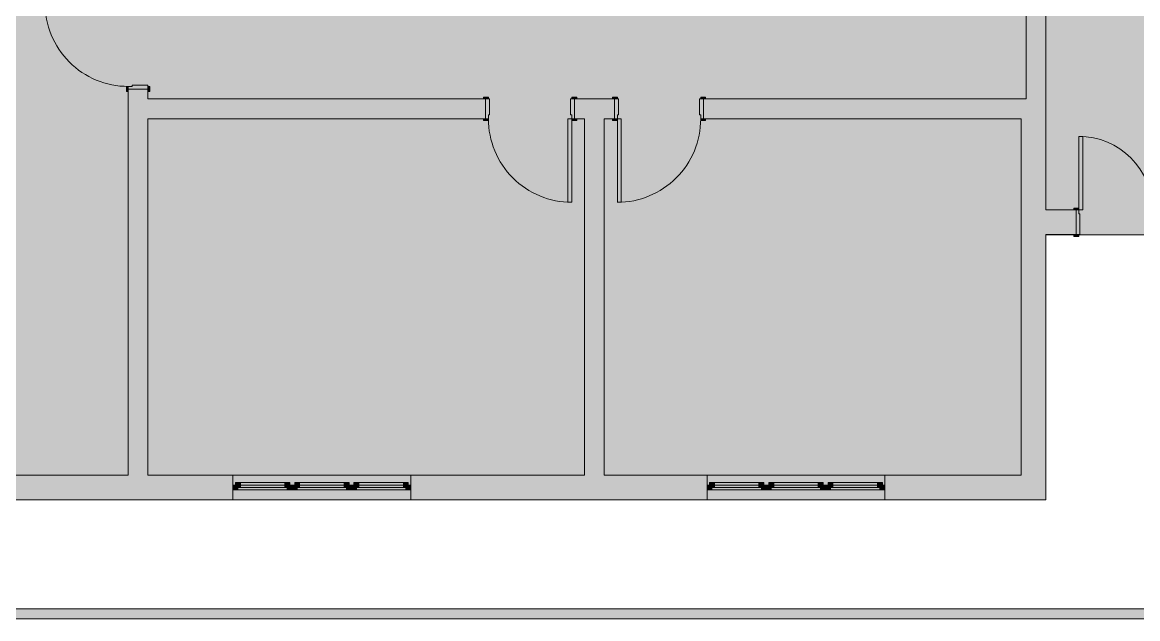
# Model space of a CAD drawing. Header units: centimetres. Extents: x -2733 to 2483, y -2206 to 1504.
# Drawn here: x 644 to 1773, y -1778 to -1175 of the extents above; entities that cross this region are included whole.
import ezdxf

# ---------------------------------------------------------------- set-up
doc = ezdxf.new("R2010")
doc.units = ezdxf.units.CM
for name, color, linetype, lineweight, true_color in [('kufiri i objektit', 7, 'Continuous', 0, 0xb36d4d), ('PDF_2D Drafting - General', 7, 'Continuous', 0, 0x7f7f7f), ('PDF_Muret', 7, 'Continuous', 0, 0x7f7f7f)]:
    doc.layers.add(name, color=color, linetype=linetype, lineweight=lineweight, true_color=true_color)
doc.layers.add('ndarjet-njesite', color=1, linetype='Continuous', lineweight=0)

msp = doc.modelspace()

# ---------------------------------------------------------------- hatches: boundary and pattern name
at = {"layer": 'PDF_2D Drafting - General', "true_color": 0xf2f9ff, "transparency": 33554559}
msp.add_hatch(color=7, dxfattribs=at).paths.add_polyline_path([(296.4, -928.1), (1294, -928.1), (1294, -707.4), (1306.5, -707.4), (1306.5, -235.6), (1306.4, -223.1), (2309, -223.1), (2309, -235.6), (2309, -1389.7), (1863.7, -1389.6), (1679.6, -1389.6), (1679.6, -1657.8), (308.9, -1657.8), (296.4, -1657.8)])
at = {"layer": 'PDF_Muret', "true_color": 0xffffff, "transparency": 33554559}
for points in [[(770.8, -1238.4), (770.8, -1242.4), (750.8, -1242.4), (750.8, -1239.6), (754.8, -1239.6), (754.8, -1238.4)], [(1116.6, -1252.3), (1116.6, -1268.3), (1115.4, -1268.3), (1115.4, -1272.4), (1112.6, -1272.4), (1112.6, -1252.3)], [(1202.6, -1252.3), (1202.6, -1272.4), (1199.8, -1272.4), (1199.8, -1268.3), (1198.6, -1268.3), (1198.6, -1252.3)], [(1243.1, -1252.3), (1247.1, -1252.3), (1247.1, -1268.3), (1245.9, -1268.3), (1245.9, -1272.4), (1243.1, -1272.4)], [(1329.1, -1252.3), (1333.1, -1252.3), (1333.1, -1272.4), (1330.3, -1272.4), (1330.3, -1268.3), (1329.1, -1268.3)], [(1710.2, -1389.5), (1710.2, -1364.5), (1713, -1364.5), (1713, -1368.5), (1714.2, -1368.5), (1714.2, -1389.5)], [(856.8, -1642.8), (859.3, -1642.8), (859.3, -1645.3), (861.8, -1645.3), (861.8, -1647.8), (856.8, -1647.8)], [(909.3, -1640.3), (909.3, -1645.3), (911.8, -1645.3), (911.8, -1647.8), (861.8, -1647.8), (861.8, -1645.3), (864.3, -1645.3), (864.3, -1640.3)], [(916.8, -1647.8), (911.8, -1647.8), (911.8, -1645.3), (914.3, -1645.3), (914.3, -1642.8), (916.8, -1642.8)], [(916.8, -1642.8), (919.3, -1642.8), (919.3, -1645.3), (921.8, -1645.3), (921.8, -1647.8), (916.8, -1647.8)], [(969.3, -1640.3), (969.3, -1645.3), (971.8, -1645.3), (971.8, -1647.8), (921.8, -1647.8), (921.8, -1645.3), (924.3, -1645.3), (924.3, -1640.3)], [(976.8, -1647.8), (971.8, -1647.8), (971.8, -1645.3), (974.3, -1645.3), (974.3, -1642.8), (976.8, -1642.8)], [(976.8, -1642.8), (979.3, -1642.8), (979.3, -1645.3), (981.8, -1645.3), (981.8, -1647.8), (976.8, -1647.8)], [(1029.3, -1640.3), (1029.3, -1645.3), (1031.8, -1645.3), (1031.8, -1647.8), (981.8, -1647.8), (981.8, -1645.3), (984.3, -1645.3), (984.3, -1640.3)], [(1036.8, -1647.8), (1031.8, -1647.8), (1031.8, -1645.3), (1034.3, -1645.3), (1034.3, -1642.8), (1036.8, -1642.8)], [(1336.7, -1647.8), (1336.7, -1642.8), (1339.2, -1642.8), (1339.2, -1645.3), (1341.7, -1645.3), (1341.7, -1647.8)], [(1344.2, -1640.3), (1389.2, -1640.3), (1389.2, -1645.3), (1391.7, -1645.3), (1391.7, -1647.8), (1341.7, -1647.8), (1341.7, -1645.3), (1344.2, -1645.3)], [(1396.7, -1642.8), (1396.7, -1647.8), (1391.7, -1647.8), (1391.7, -1645.3), (1394.2, -1645.3), (1394.2, -1642.8)], [(1396.7, -1647.8), (1396.7, -1642.8), (1399.2, -1642.8), (1399.2, -1645.3), (1401.7, -1645.3), (1401.7, -1647.8)], [(1404.2, -1640.3), (1449.2, -1640.3), (1449.2, -1645.3), (1451.7, -1645.3), (1451.7, -1647.8), (1401.7, -1647.8), (1401.7, -1645.3), (1404.2, -1645.3)], [(1456.7, -1642.8), (1456.7, -1647.8), (1451.7, -1647.8), (1451.7, -1645.3), (1454.2, -1645.3), (1454.2, -1642.8)], [(1456.7, -1647.8), (1456.7, -1642.8), (1459.2, -1642.8), (1459.2, -1645.3), (1461.7, -1645.3), (1461.7, -1647.8)], [(1464.2, -1640.3), (1509.2, -1640.3), (1509.2, -1645.3), (1511.7, -1645.3), (1511.7, -1647.8), (1461.7, -1647.8), (1461.7, -1645.3), (1464.2, -1645.3)], [(1516.7, -1642.8), (1516.7, -1647.8), (1511.7, -1647.8), (1511.7, -1645.3), (1514.2, -1645.3), (1514.2, -1642.8)]]:
    msp.add_hatch(color=7, dxfattribs=at).paths.add_polyline_path(points)

# ---------------------------------------------------------------- linework, layer by layer
at = {"layer": 'kufiri i objektit', "lineweight": 5}
msp.add_lwpolyline([(293.9, 39.3), (293.9, 122.7), (-2197.9, 122.7), (-2197.9, -1778), (2482.6, -1778), (2482.6, 1504), (532.4, 1504), (532.4, 39.3)], close=True, dxfattribs=at)
at = {"layer": 'ndarjet-njesite'}
msp.add_lwpolyline([(296.4, -928.1), (1294, -928.1), (1294, -707.4), (1306.5, -707.4), (1306.5, -235.6), (1306.4, -223.1), (2309, -223.1), (2309, -235.6), (2309, -1389.7), (1863.7, -1389.6), (1679.6, -1389.6), (1679.6, -1657.8), (308.9, -1657.8), (296.4, -1657.8), (296.4, -928.1)], close=True, dxfattribs=at)
at = {"layer": 'PDF_2D Drafting - General', "lineweight": 9}
for points in [[(1863.7, -1389.6), (1679.6, -1389.6)], [(1679.6, -1389.6), (1679.6, -1657.8)], [(1679.6, -1657.8), (308.9, -1657.8)]]:
    msp.add_lwpolyline(points, dxfattribs=at)
at = {"layer": 'PDF_Muret', "color": 251, "lineweight": 5, "true_color": 0x6a6a6a}
for points in [[(1659.6, -907.2), (1659.6, -1252.3)], [(1679.6, -1252.3), (1679.6, -907.2)], [(750.8, -1242.4), (750.8, -1244.6)], [(750.8, -1242.4), (770.8, -1242.4)], [(750.8, -1242.4), (750.8, -1252.3)], [(750.8, -1242.4), (770.8, -1242.4)], [(750.8, -1242.4), (770.8, -1242.4)], [(750.8, -1242.4), (750.8, -1244.6)], [(750.8, -1242.4), (750.8, -1244.6)], [(750.8, -1252.3), (750.8, -1272.4)], [(770.8, -1242.4), (770.8, -1244.6)], [(770.8, -1252.3), (770.8, -1242.4)], [(770.8, -1242.4), (770.8, -1244.6)], [(770.8, -1242.4), (770.8, -1244.6)], [(1112.6, -1252.3), (770.8, -1252.3)], [(1112.6, -1252.3), (1110.4, -1252.3)], [(1112.6, -1252.3), (1110.4, -1252.3)], [(1112.6, -1252.3), (1110.4, -1252.3)], [(1112.6, -1272.4), (1112.6, -1252.3)], [(1112.6, -1272.4), (1112.6, -1252.3)], [(1112.6, -1272.4), (1112.6, -1252.3)], [(1202.6, -1252.3), (1204.8, -1252.3)], [(1202.6, -1272.4), (1202.6, -1252.3)], [(1243.1, -1252.3), (1202.6, -1252.3)], [(1202.6, -1272.4), (1202.6, -1252.3)], [(1202.6, -1272.4), (1202.6, -1252.3)], [(1202.6, -1252.3), (1204.8, -1252.3)], [(1202.6, -1252.3), (1204.8, -1252.3)], [(1243.1, -1252.3), (1240.9, -1252.3)], [(1243.1, -1252.3), (1240.9, -1252.3)], [(1243.1, -1252.3), (1240.9, -1252.3)], [(1243.1, -1272.4), (1243.1, -1252.3)], [(1243.1, -1272.4), (1243.1, -1252.3)], [(1243.1, -1272.4), (1243.1, -1252.3)], [(1333.1, -1252.3), (1335.3, -1252.3)], [(1333.1, -1272.4), (1333.1, -1252.3)], [(1659.6, -1252.3), (1333.1, -1252.3)], [(1333.1, -1272.4), (1333.1, -1252.3)], [(1333.1, -1272.4), (1333.1, -1252.3)], [(1333.1, -1252.3), (1335.3, -1252.3)], [(1333.1, -1252.3), (1335.3, -1252.3)], [(1679.6, -1364.5), (1679.6, -1252.3)], [(750.8, -1272.4), (750.8, -1632.8)], [(770.8, -1632.8), (770.8, -1272.4)], [(770.8, -1272.4), (1112.6, -1272.4)], [(1112.6, -1272.4), (1110.4, -1272.4)], [(1112.6, -1272.4), (1110.4, -1272.4)], [(1112.6, -1272.4), (1110.4, -1272.4)], [(1202.6, -1272.4), (1204.8, -1272.4)], [(1202.6, -1272.4), (1212.7, -1272.4)], [(1202.6, -1272.4), (1204.8, -1272.4)], [(1202.6, -1272.4), (1204.8, -1272.4)], [(1212.7, -1272.4), (1212.7, -1632.8)], [(1232.7, -1272.4), (1243.1, -1272.4)], [(1232.7, -1632.8), (1232.7, -1272.4)], [(1243.1, -1272.4), (1240.9, -1272.4)], [(1243.1, -1272.4), (1240.9, -1272.4)], [(1243.1, -1272.4), (1240.9, -1272.4)], [(1333.1, -1272.4), (1335.3, -1272.4)], [(1333.1, -1272.4), (1654.6, -1272.4)], [(1333.1, -1272.4), (1335.3, -1272.4)], [(1333.1, -1272.4), (1335.3, -1272.4)], [(1654.6, -1272.4), (1654.6, -1632.8)], [(1710.2, -1364.5), (1679.6, -1364.5)], [(1710.2, -1364.5), (1708, -1364.5)], [(1710.2, -1364.5), (1708, -1364.5)], [(1710.2, -1364.5), (1708, -1364.5)], [(1710.2, -1364.5), (1710.2, -1389.5)], [(1710.2, -1364.5), (1710.2, -1389.5)], [(1710.2, -1364.5), (1710.2, -1389.5)], [(1679.6, -1389.5), (1710.2, -1389.5)], [(1679.6, -1657.8), (1679.6, -1389.5)], [(1710.2, -1389.5), (1708, -1389.5)], [(1710.2, -1389.5), (1708, -1389.5)], [(1710.2, -1389.5), (1708, -1389.5)], [(750.8, -1632.8), (615.8, -1632.8)], [(856.8, -1632.8), (770.8, -1632.8)], [(856.8, -1642.8), (856.8, -1632.8)], [(856.8, -1642.8), (856.8, -1632.8)], [(1036.8, -1642.8), (1036.8, -1632.8)], [(1212.7, -1632.8), (1036.8, -1632.8)], [(1036.8, -1642.8), (1036.8, -1632.8)], [(1336.7, -1632.8), (1232.7, -1632.8)], [(1336.7, -1642.8), (1336.7, -1632.8)], [(1336.7, -1642.8), (1336.7, -1632.8)], [(1516.7, -1642.8), (1516.7, -1632.8)], [(1654.6, -1632.8), (1516.7, -1632.8)], [(1516.7, -1642.8), (1516.7, -1632.8)], [(856.8, -1647.8), (856.8, -1642.8)], [(856.8, -1647.8), (856.8, -1642.8)], [(856.8, -1647.8), (856.8, -1642.8)], [(856.8, -1657.8), (856.8, -1647.8)], [(856.8, -1657.8), (856.8, -1647.8)], [(1036.8, -1647.8), (1036.8, -1642.8)], [(1036.8, -1647.8), (1036.8, -1642.8)], [(1036.8, -1647.8), (1036.8, -1642.8)], [(1036.8, -1657.8), (1036.8, -1647.8)], [(1036.8, -1657.8), (1036.8, -1647.8)], [(1336.7, -1647.8), (1336.7, -1642.8)], [(1336.7, -1647.8), (1336.7, -1642.8)], [(1336.7, -1647.8), (1336.7, -1642.8)], [(1336.7, -1657.8), (1336.7, -1647.8)], [(1336.7, -1657.8), (1336.7, -1647.8)], [(1516.7, -1647.8), (1516.7, -1642.8)], [(1516.7, -1647.8), (1516.7, -1642.8)], [(1516.7, -1647.8), (1516.7, -1642.8)], [(1516.7, -1657.8), (1516.7, -1647.8)], [(1516.7, -1657.8), (1516.7, -1647.8)], [(615.8, -1657.8), (856.8, -1657.8)], [(1036.8, -1657.8), (1336.7, -1657.8)], [(1516.7, -1657.8), (1679.6, -1657.8)], [(2472.6, -1768), (308.9, -1768)]]:
    msp.add_lwpolyline(points, dxfattribs=at)
at = {"layer": 'PDF_Muret', "lineweight": 5}
for points in [[(748.9, -1244.6), (748.9, -1239.6)], [(748.9, -1239.6), (750.8, -1239.6)], [(750.8, -1239.6), (750.8, -1244.6)], [(754.8, -1239.6), (750.8, -1239.6)], [(750.8, -1239.6), (750.8, -1242.4)], [(770.8, -1238.4), (754.8, -1238.4)], [(754.8, -1238.4), (754.8, -1239.6)], [(770.8, -1242.4), (770.8, -1238.4)], [(770.8, -1244.6), (770.8, -1239.6)], [(770.8, -1239.6), (772.7, -1239.6)], [(772.7, -1239.6), (772.7, -1244.6)], [(750.8, -1244.6), (748.9, -1244.6)], [(750.8, -1242.4), (770.8, -1242.4)], [(772.7, -1244.6), (770.8, -1244.6)], [(1115.4, -1250.4), (1110.4, -1250.4)], [(1110.4, -1250.4), (1110.4, -1252.3)], [(1110.4, -1252.3), (1115.4, -1252.3)], [(1112.6, -1272.4), (1112.6, -1252.3)], [(1112.6, -1252.3), (1116.6, -1252.3)], [(1115.4, -1252.3), (1115.4, -1250.4)], [(1116.6, -1252.3), (1116.6, -1268.3)], [(1198.6, -1268.3), (1198.6, -1252.3)], [(1198.6, -1252.3), (1202.6, -1252.3)], [(1204.8, -1250.4), (1199.8, -1250.4)], [(1199.8, -1250.4), (1199.8, -1252.3)], [(1199.8, -1252.3), (1204.8, -1252.3)], [(1202.6, -1252.3), (1202.6, -1272.4)], [(1204.8, -1252.3), (1204.8, -1250.4)], [(1240.9, -1252.3), (1240.9, -1250.4)], [(1240.9, -1250.4), (1245.9, -1250.4)], [(1245.9, -1252.3), (1240.9, -1252.3)], [(1243.1, -1252.3), (1243.1, -1272.4)], [(1247.1, -1252.3), (1243.1, -1252.3)], [(1245.9, -1250.4), (1245.9, -1252.3)], [(1247.1, -1268.3), (1247.1, -1252.3)], [(1329.1, -1252.3), (1329.1, -1268.3)], [(1333.1, -1252.3), (1329.1, -1252.3)], [(1330.3, -1250.4), (1335.3, -1250.4)], [(1330.3, -1252.3), (1330.3, -1250.4)], [(1335.3, -1252.3), (1330.3, -1252.3)], [(1333.1, -1272.4), (1333.1, -1252.3)], [(1335.3, -1250.4), (1335.3, -1252.3)], [(1115.4, -1272.4), (1110.4, -1272.4)], [(1110.4, -1272.4), (1110.4, -1274.2)], [(1110.4, -1274.2), (1115.4, -1274.2)], [(1115.4, -1272.4), (1112.6, -1272.4)], [(1116.6, -1268.3), (1115.4, -1268.3)], [(1115.4, -1268.3), (1115.4, -1272.4)], [(1115.4, -1274.2), (1115.4, -1272.4)], [(1199.8, -1272.4), (1195.8, -1272.4)], [(1195.8, -1272.4), (1195.8, -1356.7)], [(1199.8, -1268.3), (1198.6, -1268.3)], [(1199.8, -1272.4), (1199.8, -1268.3)], [(1204.8, -1272.4), (1199.8, -1272.4)], [(1199.8, -1272.4), (1199.8, -1274.2)], [(1202.6, -1272.4), (1199.8, -1272.4)], [(1199.8, -1356.7), (1199.8, -1272.4)], [(1199.8, -1274.2), (1204.8, -1274.2)], [(1204.8, -1274.2), (1204.8, -1272.4)], [(1240.9, -1274.2), (1240.9, -1272.4)], [(1240.9, -1272.4), (1245.9, -1272.4)], [(1245.9, -1274.2), (1240.9, -1274.2)], [(1243.1, -1272.4), (1245.9, -1272.4)], [(1245.9, -1272.4), (1245.9, -1268.3)], [(1245.9, -1268.3), (1247.1, -1268.3)], [(1245.9, -1272.4), (1245.9, -1274.2)], [(1245.9, -1356.7), (1245.9, -1272.4)], [(1245.9, -1272.4), (1249.9, -1272.4)], [(1249.9, -1272.4), (1249.9, -1356.7)], [(1329.1, -1268.3), (1330.3, -1268.3)], [(1330.3, -1268.3), (1330.3, -1272.4)], [(1330.3, -1272.4), (1335.3, -1272.4)], [(1330.3, -1274.2), (1330.3, -1272.4)], [(1330.3, -1272.4), (1333.1, -1272.4)], [(1335.3, -1274.2), (1330.3, -1274.2)], [(1335.3, -1272.4), (1335.3, -1274.2)], [(1713, -1290.1), (1713, -1364.5)], [(1717, -1290.1), (1713, -1290.1)], [(1717, -1364.5), (1717, -1290.1)], [(1195.8, -1356.7), (1199.8, -1356.7)], [(1249.9, -1356.7), (1245.9, -1356.7)], [(1713, -1362.6), (1708, -1362.6)], [(1708, -1362.6), (1708, -1364.5)], [(1708, -1364.5), (1713, -1364.5)], [(1710.2, -1389.5), (1710.2, -1364.5)], [(1710.2, -1364.5), (1713, -1364.5)], [(1713, -1364.5), (1713, -1362.6)], [(1713, -1364.5), (1713, -1368.5)], [(1713, -1364.5), (1717, -1364.5)], [(1713, -1368.5), (1714.2, -1368.5)], [(1714.2, -1368.5), (1714.2, -1389.5)], [(1713, -1389.5), (1708, -1389.5)], [(1708, -1389.5), (1708, -1391.4)], [(1708, -1391.4), (1713, -1391.4)], [(1714.2, -1389.5), (1710.2, -1389.5)], [(1713, -1391.4), (1713, -1389.5)], [(856.8, -1632.8), (1036.8, -1632.8)], [(1516.7, -1632.8), (1336.7, -1632.8)], [(856.8, -1642.8), (859.3, -1642.8)], [(861.8, -1647.8), (856.8, -1647.8)], [(859.3, -1640.3), (864.3, -1640.3)], [(859.3, -1645.3), (859.3, -1640.3)], [(859.3, -1642.8), (859.3, -1645.3)], [(859.3, -1645.3), (861.8, -1645.3)], [(864.3, -1645.3), (859.3, -1645.3)], [(861.8, -1645.3), (861.8, -1647.8)], [(911.8, -1647.8), (861.8, -1647.8)], [(864.3, -1640.3), (909.3, -1640.3)], [(864.3, -1640.3), (864.3, -1645.3)], [(864.3, -1640.3), (909.3, -1640.3)], [(864.3, -1642.8), (909.3, -1642.8)], [(909.3, -1645.3), (864.3, -1645.3)], [(909.3, -1645.3), (909.3, -1640.3)], [(909.3, -1640.3), (914.3, -1640.3)], [(914.3, -1645.3), (909.3, -1645.3)], [(911.8, -1647.8), (911.8, -1645.3)], [(911.8, -1645.3), (914.3, -1645.3)], [(916.8, -1647.8), (911.8, -1647.8)], [(914.3, -1640.3), (914.3, -1645.3)], [(914.3, -1645.3), (914.3, -1642.8)], [(914.3, -1642.8), (916.8, -1642.8)], [(916.8, -1642.8), (919.3, -1642.8)], [(921.8, -1647.8), (916.8, -1647.8)], [(919.3, -1640.3), (924.3, -1640.3)], [(919.3, -1645.3), (919.3, -1640.3)], [(919.3, -1642.8), (919.3, -1645.3)], [(919.3, -1645.3), (921.8, -1645.3)], [(924.3, -1645.3), (919.3, -1645.3)], [(921.8, -1645.3), (921.8, -1647.8)], [(971.8, -1647.8), (921.8, -1647.8)], [(924.3, -1640.3), (969.3, -1640.3)], [(924.3, -1640.3), (924.3, -1645.3)], [(924.3, -1640.3), (969.3, -1640.3)], [(924.3, -1642.8), (969.3, -1642.8)], [(969.3, -1645.3), (924.3, -1645.3)], [(969.3, -1645.3), (969.3, -1640.3)], [(969.3, -1640.3), (974.3, -1640.3)], [(974.3, -1645.3), (969.3, -1645.3)], [(971.8, -1647.8), (971.8, -1645.3)], [(971.8, -1645.3), (974.3, -1645.3)], [(976.8, -1647.8), (971.8, -1647.8)], [(974.3, -1640.3), (974.3, -1645.3)], [(974.3, -1645.3), (974.3, -1642.8)], [(974.3, -1642.8), (976.8, -1642.8)], [(976.8, -1642.8), (979.3, -1642.8)], [(981.8, -1647.8), (976.8, -1647.8)], [(979.3, -1640.3), (984.3, -1640.3)], [(979.3, -1645.3), (979.3, -1640.3)], [(979.3, -1642.8), (979.3, -1645.3)], [(979.3, -1645.3), (981.8, -1645.3)], [(984.3, -1645.3), (979.3, -1645.3)], [(981.8, -1645.3), (981.8, -1647.8)], [(1031.8, -1647.8), (981.8, -1647.8)], [(984.3, -1640.3), (1029.3, -1640.3)], [(984.3, -1640.3), (984.3, -1645.3)], [(984.3, -1640.3), (1029.3, -1640.3)], [(984.3, -1642.8), (1029.3, -1642.8)], [(1029.3, -1645.3), (984.3, -1645.3)], [(1029.3, -1645.3), (1029.3, -1640.3)], [(1029.3, -1640.3), (1034.3, -1640.3)], [(1034.3, -1645.3), (1029.3, -1645.3)], [(1031.8, -1647.8), (1031.8, -1645.3)], [(1031.8, -1645.3), (1034.3, -1645.3)], [(1036.8, -1647.8), (1031.8, -1647.8)], [(1034.3, -1640.3), (1034.3, -1645.3)], [(1034.3, -1645.3), (1034.3, -1642.8)], [(1034.3, -1642.8), (1036.8, -1642.8)], [(1339.2, -1642.8), (1336.7, -1642.8)], [(1336.7, -1647.8), (1341.7, -1647.8)], [(1344.2, -1640.3), (1339.2, -1640.3)], [(1339.2, -1640.3), (1339.2, -1645.3)], [(1339.2, -1645.3), (1339.2, -1642.8)], [(1341.7, -1645.3), (1339.2, -1645.3)], [(1339.2, -1645.3), (1344.2, -1645.3)], [(1341.7, -1647.8), (1341.7, -1645.3)], [(1341.7, -1647.8), (1391.7, -1647.8)], [(1389.2, -1640.3), (1344.2, -1640.3)], [(1344.2, -1645.3), (1344.2, -1640.3)], [(1389.2, -1640.3), (1344.2, -1640.3)], [(1389.2, -1642.8), (1344.2, -1642.8)], [(1344.2, -1645.3), (1389.2, -1645.3)], [(1394.2, -1640.3), (1389.2, -1640.3)], [(1389.2, -1640.3), (1389.2, -1645.3)], [(1389.2, -1645.3), (1394.2, -1645.3)], [(1394.2, -1645.3), (1391.7, -1645.3)], [(1391.7, -1645.3), (1391.7, -1647.8)], [(1391.7, -1647.8), (1396.7, -1647.8)], [(1394.2, -1645.3), (1394.2, -1640.3)], [(1396.7, -1642.8), (1394.2, -1642.8)], [(1394.2, -1642.8), (1394.2, -1645.3)], [(1399.2, -1642.8), (1396.7, -1642.8)], [(1396.7, -1647.8), (1401.7, -1647.8)], [(1404.2, -1640.3), (1399.2, -1640.3)], [(1399.2, -1640.3), (1399.2, -1645.3)], [(1399.2, -1645.3), (1399.2, -1642.8)], [(1401.7, -1645.3), (1399.2, -1645.3)], [(1399.2, -1645.3), (1404.2, -1645.3)], [(1401.7, -1647.8), (1401.7, -1645.3)], [(1401.7, -1647.8), (1451.7, -1647.8)], [(1449.2, -1640.3), (1404.2, -1640.3)], [(1404.2, -1645.3), (1404.2, -1640.3)], [(1449.2, -1640.3), (1404.2, -1640.3)], [(1449.2, -1642.8), (1404.2, -1642.8)], [(1404.2, -1645.3), (1449.2, -1645.3)], [(1454.2, -1640.3), (1449.2, -1640.3)], [(1449.2, -1640.3), (1449.2, -1645.3)], [(1449.2, -1645.3), (1454.2, -1645.3)], [(1454.2, -1645.3), (1451.7, -1645.3)], [(1451.7, -1645.3), (1451.7, -1647.8)], [(1451.7, -1647.8), (1456.7, -1647.8)], [(1454.2, -1645.3), (1454.2, -1640.3)], [(1456.7, -1642.8), (1454.2, -1642.8)], [(1454.2, -1642.8), (1454.2, -1645.3)], [(1459.2, -1642.8), (1456.7, -1642.8)], [(1456.7, -1647.8), (1461.7, -1647.8)], [(1464.2, -1640.3), (1459.2, -1640.3)], [(1459.2, -1640.3), (1459.2, -1645.3)], [(1459.2, -1645.3), (1459.2, -1642.8)], [(1461.7, -1645.3), (1459.2, -1645.3)], [(1459.2, -1645.3), (1464.2, -1645.3)], [(1461.7, -1647.8), (1461.7, -1645.3)], [(1461.7, -1647.8), (1511.7, -1647.8)], [(1509.2, -1640.3), (1464.2, -1640.3)], [(1464.2, -1645.3), (1464.2, -1640.3)], [(1509.2, -1640.3), (1464.2, -1640.3)], [(1509.2, -1642.8), (1464.2, -1642.8)], [(1464.2, -1645.3), (1509.2, -1645.3)], [(1514.2, -1640.3), (1509.2, -1640.3)], [(1509.2, -1640.3), (1509.2, -1645.3)], [(1509.2, -1645.3), (1514.2, -1645.3)], [(1514.2, -1645.3), (1511.7, -1645.3)], [(1511.7, -1645.3), (1511.7, -1647.8)], [(1511.7, -1647.8), (1516.7, -1647.8)], [(1514.2, -1645.3), (1514.2, -1640.3)], [(1516.7, -1642.8), (1514.2, -1642.8)], [(1514.2, -1642.8), (1514.2, -1645.3)], [(856.8, -1657.8), (1036.8, -1657.8)], [(1516.7, -1657.8), (1336.7, -1657.8)]]:
    msp.add_lwpolyline(points, dxfattribs=at)
for centre, start, end in [((750.8, -1155.2), 179.9903, 270.0095), ((1199.8, -1272.4), 179.9966, 270.0034), ((1245.9, -1272.4), 269.9964, 0.0034)]:
    msp.add_arc(centre, 84.4, start, end, dxfattribs=at)
msp.add_open_spline([(1713, -1290.1), (1754.1, -1290.1), (1787.4, -1323.4), (1787.4, -1364.5), (1787.4, -1364.5), (1787.4, -1364.5), (1787.4, -1364.6)], degree=3, knots=[0, 0, 0, 0, 1, 1, 1, 2, 2, 2, 2], dxfattribs=at)
at = {"layer": 'PDF_Muret', "color": 7, "true_color": 0xffffff, "transparency": 33554559}
for points in [[(1659.6, -907.2), (1679.6, -907.2), (1659.6, -1252.3), (1679.6, -1252.3)], [(750.8, -1239.6), (750.8, -1244.6), (748.9, -1239.6), (748.9, -1244.6)], [(772.7, -1239.6), (772.7, -1244.6), (770.8, -1239.6), (770.8, -1244.6)], [(750.8, -1252.3), (750.8, -1242.4), (770.8, -1252.3), (770.8, -1242.4)], [(750.8, -1272.4), (750.8, -1252.3), (1112.6, -1272.4), (1112.6, -1252.3)], [(1115.4, -1250.4), (1115.4, -1252.3), (1110.4, -1250.4), (1110.4, -1252.3)], [(1199.8, -1252.3), (1199.8, -1250.4), (1204.8, -1252.3), (1204.8, -1250.4)], [(1202.6, -1272.4), (1202.6, -1252.3), (1243.1, -1272.4), (1243.1, -1252.3)], [(1245.9, -1252.3), (1240.9, -1252.3), (1245.9, -1250.4), (1240.9, -1250.4)], [(1330.3, -1250.4), (1335.3, -1250.4), (1330.3, -1252.3), (1335.3, -1252.3)], [(1333.1, -1272.4), (1333.1, -1252.3), (1654.6, -1272.4), (1679.6, -1252.3)], [(1654.6, -1272.4), (1679.6, -1252.3), (1654.6, -1632.8), (1679.6, -1657.8)], [(750.8, -1632.8), (750.8, -1272.4), (770.8, -1632.8), (770.8, -1272.4)], [(1115.4, -1272.4), (1115.4, -1274.2), (1110.4, -1272.4), (1110.4, -1274.2)], [(1199.8, -1356.7), (1195.8, -1356.7), (1199.8, -1272.4), (1195.8, -1272.4)], [(1199.8, -1274.2), (1199.8, -1272.4), (1204.8, -1274.2), (1204.8, -1272.4)], [(1212.7, -1272.4), (1232.7, -1272.4), (1212.7, -1632.8), (1232.7, -1632.8)], [(1245.9, -1274.2), (1240.9, -1274.2), (1245.9, -1272.4), (1240.9, -1272.4)], [(1245.9, -1356.7), (1245.9, -1272.4), (1249.9, -1356.7), (1249.9, -1272.4)], [(1330.3, -1272.4), (1335.3, -1272.4), (1330.3, -1274.2), (1335.3, -1274.2)], [(1713, -1290.1), (1717, -1290.1), (1713, -1364.5), (1717, -1364.5)], [(1679.6, -1364.5), (1710.2, -1364.5), (1679.6, -1389.5), (1710.2, -1389.5)], [(1713, -1362.6), (1713, -1364.5), (1708, -1362.6), (1708, -1364.5)], [(1713, -1389.5), (1713, -1391.4), (1708, -1389.5), (1708, -1391.4)], [(615.8, -1657.8), (615.8, -1632.8), (856.8, -1657.8), (856.8, -1632.8)], [(1036.8, -1657.8), (856.8, -1657.8), (1036.8, -1632.8), (856.8, -1632.8)], [(1036.8, -1657.8), (1036.8, -1632.8), (1336.7, -1657.8), (1336.7, -1632.8)], [(1336.7, -1657.8), (1336.7, -1632.8), (1516.7, -1657.8), (1516.7, -1632.8)], [(1516.7, -1632.8), (1654.6, -1632.8), (1516.7, -1657.8), (1679.6, -1657.8)], [(859.3, -1640.3), (864.3, -1640.3), (859.3, -1645.3), (864.3, -1645.3)], [(909.3, -1645.3), (864.3, -1645.3), (909.3, -1640.3), (864.3, -1640.3)], [(914.3, -1645.3), (909.3, -1645.3), (914.3, -1640.3), (909.3, -1640.3)], [(919.3, -1640.3), (924.3, -1640.3), (919.3, -1645.3), (924.3, -1645.3)], [(969.3, -1645.3), (924.3, -1645.3), (969.3, -1640.3), (924.3, -1640.3)], [(974.3, -1645.3), (969.3, -1645.3), (974.3, -1640.3), (969.3, -1640.3)], [(979.3, -1640.3), (984.3, -1640.3), (979.3, -1645.3), (984.3, -1645.3)], [(1029.3, -1645.3), (984.3, -1645.3), (1029.3, -1640.3), (984.3, -1640.3)], [(1034.3, -1645.3), (1029.3, -1645.3), (1034.3, -1640.3), (1029.3, -1640.3)], [(1339.2, -1645.3), (1339.2, -1640.3), (1344.2, -1645.3), (1344.2, -1640.3)], [(1344.2, -1645.3), (1344.2, -1640.3), (1389.2, -1645.3), (1389.2, -1640.3)], [(1394.2, -1640.3), (1394.2, -1645.3), (1389.2, -1640.3), (1389.2, -1645.3)], [(1399.2, -1645.3), (1399.2, -1640.3), (1404.2, -1645.3), (1404.2, -1640.3)], [(1404.2, -1645.3), (1404.2, -1640.3), (1449.2, -1645.3), (1449.2, -1640.3)], [(1454.2, -1640.3), (1454.2, -1645.3), (1449.2, -1640.3), (1449.2, -1645.3)], [(1459.2, -1645.3), (1459.2, -1640.3), (1464.2, -1645.3), (1464.2, -1640.3)], [(1464.2, -1645.3), (1464.2, -1640.3), (1509.2, -1645.3), (1509.2, -1640.3)], [(1514.2, -1640.3), (1514.2, -1645.3), (1509.2, -1640.3), (1509.2, -1645.3)], [(-2197.9, -1778), (-2187.9, -1768), (2482.6, -1778), (2472.6, -1768)]]:
    msp.add_solid(points, dxfattribs=at)

doc.saveas('drawing.dxf')
